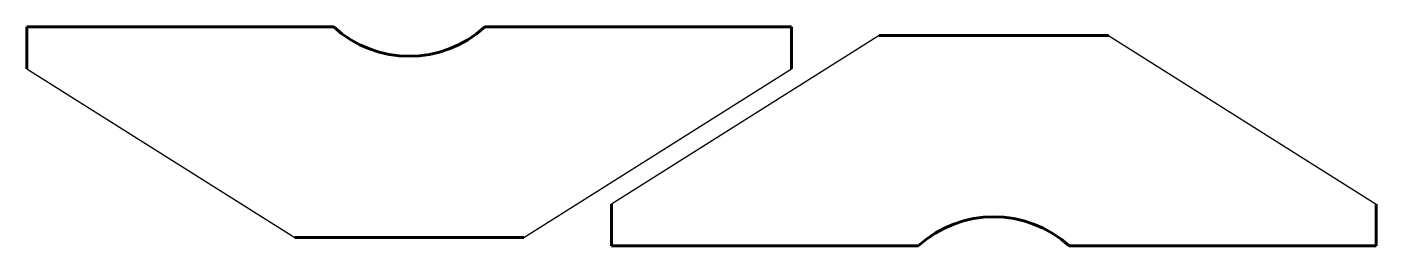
# Model space of a CAD drawing. Header units: millimetres. Extents: x 11 to 659, y -142 to -37.
import ezdxf

# ---------------------------------------------------------------- set-up
doc = ezdxf.new("R2010")
doc.units = ezdxf.units.MM
doc.linetypes.add('K5LT_BASIC', pattern=[0])

msp = doc.modelspace()

# ---------------------------------------------------------------- linework, layer by layer
at = {"color": 5, "linetype": 'K5LT_BASIC', "lineweight": 60, "true_color": 0x0000ff}
for p, q in [((11.38, -37.04), (158.6, -37.04)), ((11.38, -37.04), (11.38, -57.04)), ((231.15, -37.04), (378.38, -37.04)), ((378.38, -37.04), (378.38, -57.04)), ((420.43, -41.1), (530.43, -41.1)), ((291.92, -142.1), (291.92, -122.1)), ((658.92, -142.1), (658.92, -122.1)), ((139.88, -138.04), (249.88, -138.04)), ((291.92, -142.1), (439.14, -142.1)), ((511.69, -142.1), (658.92, -142.1))]:
    msp.add_line(p, q, dxfattribs=at)
for p, q in [((420.43, -41.1), (291.92, -122.1)), ((530.43, -41.1), (658.92, -122.1)), ((11.38, -57.04), (139.88, -138.04)), ((249.88, -138.04), (378.38, -57.04))]:
    msp.add_line(p, q)
for centre, start, end in [((194.88, 2.96), 227.79455, 312.20545), ((475.42, -182.1), 47.79455, 132.20545)]:
    msp.add_arc(centre, 54, start, end, dxfattribs=at)

doc.saveas('drawing.dxf')
